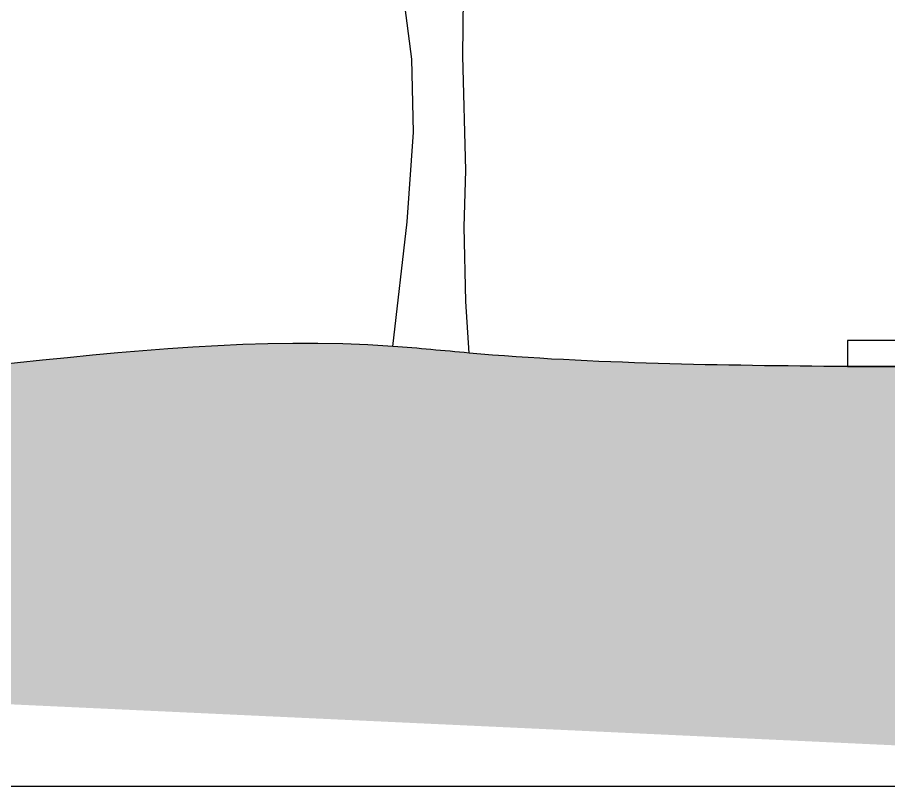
# Model space of a CAD drawing. Header units: metres. Extents: x 258817 to 259192, y 1878716 to 1878911.
# Drawn here: x 259029.268 to 259032.604, y 1878852.673 to 1878855.62 of the extents above; entities that cross this region are included whole.
import ezdxf

# ---------------------------------------------------------------- set-up
doc = ezdxf.new("R2010")
doc.units = ezdxf.units.M
doc.header["$MEASUREMENT"] = 0
doc.linetypes.add('0', pattern=[0])
doc.layers.add('Vistas', color=7, linetype='Continuous')

# ---------------------------------------------------------------- blocks, each defined once
blk = doc.blocks.new('003 - Elevación Oeste')
for p, q in [((15.5457, -2.3512), (15.5457, -2.4512)), ((16.1557, -2.3512), (15.5457, -2.3512)), ((15.5457, -2.4512), (17.4906, -2.4512))]:
    blk.add_line(p, q)
blk = doc.blocks.new('ar25-25')
at = {"linetype": '0'}
for p, q in [((37524.5, 1678.8), (37515.9, 2206.5)), ((37802.5, 1660.6), (37872, 2197.4)), ((37507.2, 1050.9), (37524.5, 1678.8)), ((37793.8, 1260.2), (37802.5, 1660.6)), ((37828.6, 768.8), (37793.8, 1260.2)), ((37515.9, 741.5), (37507.2, 1050.9)), ((37906.7, 86.4), (37828.6, 768.8)), ((37507.2, 332), (37515.9, 741.5)), ((37489.8, 50), (37507.2, 332))]:
    blk.add_line(p, q, dxfattribs=at)

msp = doc.modelspace()

# ---------------------------------------------------------------- hatches: boundary and pattern name
at = {"layer": 'Vistas'}
h = msp.add_hatch(dxfattribs=at)
h.set_pattern_fill('EARTH', color=256)
h.set_pattern_definition([(0, (-74.26602, 44.66947), (0.25, 0.25), [0.25, -0.25]), (0, (-74.26602, 44.76322), (0.25, 0.25), [0.25, -0.25]), (0, (-74.26602, 44.85697), (0.25, 0.25), [0.25, -0.25]), (90, (-74.23477, 44.88822), (-0.25, 0.25), [0.25, -0.25]), (90, (-74.14102, 44.88822), (-0.25, 0.25), [0.25, -0.25]), (90, (-74.04727, 44.88822), (-0.25, 0.25), [0.25, -0.25])])
edge = h.paths.add_edge_path()
edge.add_spline(control_points=[(259034.3909, 1878854.28178), (259034.7914, 1878854.29175), (259035.33979, 1878854.3054), (259035.88651, 1878854.34875), (259036.03396, 1878854.36045)], knot_values=[0, 0, 0, 0, 1.2014582, 1.6451542, 1.6451542, 1.6451542, 1.6451542], degree=3, periodic=0)
edge.add_spline(control_points=[(259034.3909, 1878854.28178), (259033.74258, 1878854.28178), (259033.09427, 1878854.28178), (259032.44595, 1878854.28178), (259031.96231, 1878854.28651), (259031.3811, 1878854.29219), (259029.78339, 1878854.45813), (259028.56001, 1878854.11298), (259026.80226, 1878854.29504), (259017.71425, 1878854.20293), (259008.7221, 1878854.26885), (259000.33578, 1878854.28191), (259000.26403, 1878854.28134), (259000.16795, 1878854.28368), (259000.03057, 1878854.29764), (258999.83945, 1878854.31323), (258999.68698, 1878854.37764), (258999.44221, 1878854.37292), (258999.02936, 1878854.37097), (258998.63699, 1878854.40339), (258998.39579, 1878854.42332)], knot_values=[0, 0, 0, 0, 1, 1, 1, 2.4498074, 2.7422815, 5.8138454, 6.1063195, 8.038155, 33.038155, 33.1170765, 33.1968501, 33.2533997, 33.4052856, 33.6111334, 33.8267712, 33.8877775, 34.3422812, 35.0674593, 35.0674593, 35.0674593, 35.0674593], weights=[1, 1, 1, 1, 1, 1, 1, 1, 1, 1, 1, 1, 1, 1, 1, 1, 1, 1, 1, 1, 1], degree=3, periodic=0)
edge.add_line((258998.34569, 1878852.67266), (258998.34569, 1878854.42121))
edge.add_line((259036.03396, 1878852.67266), (258998.34569, 1878852.67266))
edge.add_line((259036.03396, 1878854.36045), (259036.03396, 1878852.67266))

# ---------------------------------------------------------------- linework, layer by layer
msp.add_line((259036.03396, 1878852.67266), (258998.34569, 1878852.67266), dxfattribs=at)
msp.add_open_spline([(259034.3909, 1878854.28178), (259033.74258, 1878854.28178), (259033.09427, 1878854.28178), (259032.44595, 1878854.28178), (259031.96231, 1878854.28651), (259031.3811, 1878854.29219), (259029.78339, 1878854.45813), (259028.56001, 1878854.11298), (259026.80226, 1878854.29504), (259017.71425, 1878854.20293), (259008.7221, 1878854.26885), (259000.33578, 1878854.28191), (259000.26403, 1878854.28134), (259000.16795, 1878854.28368), (259000.03057, 1878854.29764), (258999.83945, 1878854.31323), (258999.68698, 1878854.37764), (258999.44221, 1878854.37292), (258999.02936, 1878854.37097), (258998.63699, 1878854.40339), (258998.39579, 1878854.42332)], degree=3, knots=[0, 0, 0, 0, 1, 1, 1, 2.4498074, 2.7422815, 5.8138454, 6.1063195, 8.038155, 33.038155, 33.1170765, 33.1968501, 33.2533997, 33.4052856, 33.6111334, 33.8267712, 33.8877775, 34.3422812, 35.0674593, 35.0674593, 35.0674593, 35.0674593], dxfattribs=at)

# ---------------------------------------------------------------- block references
at = {"layer": 'Vistas', "xscale": -0.0006988533271810654, "yscale": 0.0006988533271810654, "zscale": 0.0006988533271810654}
msp.add_blockref('ar25-25', (259057.19694, 1878854.29871), dxfattribs=at)
at = {"layer": 'Vistas'}
msp.add_blockref('003 - Elevación Oeste', (259016.90026, 1878856.73296), dxfattribs=at)

doc.saveas('drawing.dxf')
